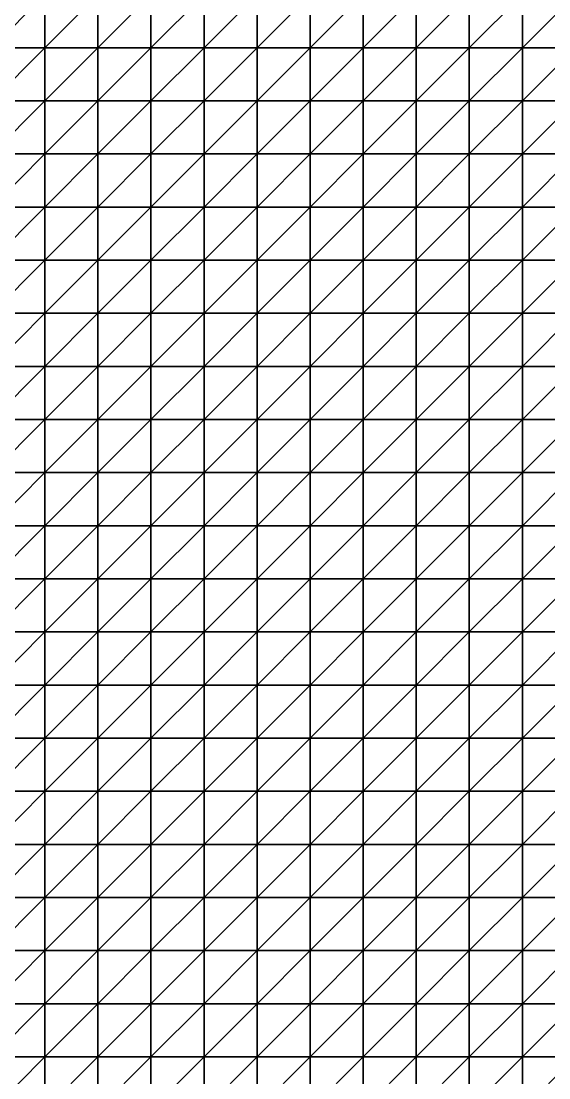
# Model space of a CAD drawing. Header units: metres. Extents: x 351000 to 353000, y 7455000 to 7457000.
# Drawn here: x 351738.8 to 351987.5, y 7455490.1 to 7455987.5 of the extents above; entities that cross this region are included whole.
import ezdxf

# ---------------------------------------------------------------- set-up
doc = ezdxf.new("R2010")
doc.units = ezdxf.units.M

msp = doc.modelspace()

# ---------------------------------------------------------------- linework, layer by layer
at = {"layer": 'TOP_OF_HYPOGENE_TOH'}
for points in [[(351725, 7455975, 1155.53), (351750, 7455975, 1145.05), (351750, 7456000, 1146.36)], [(351725, 7455975, 1155.53), (351750, 7456000, 1146.36), (351725, 7456000, 1153.87)], [(351750, 7455975, 1145.05), (351775, 7455975, 1130.91), (351775, 7456000, 1135.3)], [(351750, 7455975, 1145.05), (351775, 7456000, 1135.3), (351750, 7456000, 1146.36)], [(351775, 7455975, 1130.91), (351800, 7455975, 1116.18), (351800, 7456000, 1123.13)], [(351775, 7455975, 1130.91), (351800, 7456000, 1123.13), (351775, 7456000, 1135.3)], [(351800, 7455975, 1116.18), (351825, 7455975, 1105.02), (351825, 7456000, 1113.53)], [(351800, 7455975, 1116.18), (351825, 7456000, 1113.53), (351800, 7456000, 1123.13)], [(351825, 7455975, 1105.02), (351850, 7455975, 1100.64), (351850, 7456000, 1109.51)], [(351825, 7455975, 1105.02), (351850, 7456000, 1109.51), (351825, 7456000, 1113.53)], [(351850, 7455975, 1100.64), (351875, 7455975, 1103.67), (351875, 7456000, 1111.77)], [(351850, 7455975, 1100.64), (351875, 7456000, 1111.77), (351850, 7456000, 1109.51)], [(351875, 7455975, 1103.67), (351900, 7455975, 1111.8), (351900, 7456000, 1118.36)], [(351875, 7455975, 1103.67), (351900, 7456000, 1118.36), (351875, 7456000, 1111.77)], [(351900, 7455975, 1111.8), (351925, 7455975, 1120.9), (351925, 7456000, 1125.1)], [(351900, 7455975, 1111.8), (351925, 7456000, 1125.1), (351900, 7456000, 1118.36)], [(351925, 7455975, 1120.9), (351950, 7455975, 1126.8), (351950, 7456000, 1130.19)], [(351925, 7455975, 1120.9), (351950, 7456000, 1130.19), (351925, 7456000, 1125.1)], [(351950, 7455975, 1126.8), (351975, 7455975, 1126.91), (351975, 7456000, 1129.59)], [(351950, 7455975, 1126.8), (351975, 7456000, 1129.59), (351950, 7456000, 1130.19)], [(351975, 7455975, 1126.91), (352000, 7455975, 1121.01), (352000, 7456000, 1123.71)], [(351975, 7455975, 1126.91), (352000, 7456000, 1123.71), (351975, 7456000, 1129.59)], [(351725, 7455950, 1155.38), (351750, 7455950, 1142.65), (351750, 7455975, 1145.05)], [(351725, 7455950, 1155.38), (351750, 7455975, 1145.05), (351725, 7455975, 1155.53)], [(351750, 7455950, 1142.65), (351775, 7455950, 1126.34), (351775, 7455975, 1130.91)], [(351750, 7455950, 1142.65), (351775, 7455975, 1130.91), (351750, 7455975, 1145.05)], [(351775, 7455950, 1126.34), (351800, 7455950, 1109.96), (351800, 7455975, 1116.18)], [(351775, 7455950, 1126.34), (351800, 7455975, 1116.18), (351775, 7455975, 1130.91)], [(351800, 7455950, 1109.96), (351825, 7455950, 1097.92), (351825, 7455975, 1105.02)], [(351800, 7455950, 1109.96), (351825, 7455975, 1105.02), (351800, 7455975, 1116.18)], [(351825, 7455950, 1097.92), (351850, 7455950, 1093.53), (351850, 7455975, 1100.64)], [(351825, 7455950, 1097.92), (351850, 7455975, 1100.64), (351825, 7455975, 1105.02)], [(351850, 7455950, 1093.53), (351875, 7455950, 1097.29), (351875, 7455975, 1103.67)], [(351850, 7455950, 1093.53), (351875, 7455975, 1103.67), (351850, 7455975, 1100.64)], [(351875, 7455950, 1097.29), (351900, 7455950, 1106.59), (351900, 7455975, 1111.8)], [(351875, 7455950, 1097.29), (351900, 7455975, 1111.8), (351875, 7455975, 1103.67)], [(351900, 7455950, 1106.59), (351925, 7455950, 1116.94), (351925, 7455975, 1120.9)], [(351900, 7455950, 1106.59), (351925, 7455975, 1120.9), (351900, 7455975, 1111.8)], [(351925, 7455950, 1116.94), (351950, 7455950, 1123.81), (351950, 7455975, 1126.8)], [(351925, 7455950, 1116.94), (351950, 7455975, 1126.8), (351925, 7455975, 1120.9)], [(351950, 7455950, 1123.81), (351975, 7455950, 1124.41), (351975, 7455975, 1126.91)], [(351950, 7455950, 1123.81), (351975, 7455975, 1126.91), (351950, 7455975, 1126.8)], [(351975, 7455950, 1124.41), (352000, 7455950, 1118.57), (352000, 7455975, 1121.01)], [(351975, 7455950, 1124.41), (352000, 7455975, 1121.01), (351975, 7455975, 1126.91)], [(351725, 7455925, 1153.32), (351750, 7455925, 1139.68), (351750, 7455950, 1142.65)], [(351725, 7455925, 1153.32), (351750, 7455950, 1142.65), (351725, 7455950, 1155.38)], [(351750, 7455925, 1139.68), (351775, 7455925, 1122.71), (351775, 7455950, 1126.34)], [(351750, 7455925, 1139.68), (351775, 7455950, 1126.34), (351750, 7455950, 1142.65)], [(351775, 7455925, 1122.71), (351800, 7455925, 1106.06), (351800, 7455950, 1109.96)], [(351775, 7455925, 1122.71), (351800, 7455950, 1109.96), (351775, 7455950, 1126.34)], [(351800, 7455925, 1106.06), (351825, 7455925, 1094.21), (351825, 7455950, 1097.92)], [(351800, 7455925, 1106.06), (351825, 7455950, 1097.92), (351800, 7455950, 1109.96)], [(351825, 7455925, 1094.21), (351850, 7455925, 1090.37), (351850, 7455950, 1093.53)], [(351825, 7455925, 1094.21), (351850, 7455950, 1093.53), (351825, 7455950, 1097.92)], [(351850, 7455925, 1090.37), (351875, 7455925, 1094.92), (351875, 7455950, 1097.29)], [(351850, 7455925, 1090.37), (351875, 7455950, 1097.29), (351850, 7455950, 1093.53)], [(351875, 7455925, 1094.92), (351900, 7455925, 1105.1), (351900, 7455950, 1106.59)], [(351875, 7455925, 1094.92), (351900, 7455950, 1106.59), (351875, 7455950, 1097.29)], [(351900, 7455925, 1105.1), (351925, 7455925, 1116.2), (351925, 7455950, 1116.94)], [(351900, 7455925, 1105.1), (351925, 7455950, 1116.94), (351900, 7455950, 1106.59)], [(351925, 7455925, 1116.2), (351950, 7455925, 1123.59), (351950, 7455950, 1123.81)], [(351925, 7455925, 1116.2), (351950, 7455950, 1123.81), (351925, 7455950, 1116.94)], [(351950, 7455925, 1123.59), (351975, 7455925, 1124.46), (351975, 7455950, 1124.41)], [(351950, 7455925, 1123.59), (351975, 7455950, 1124.41), (351950, 7455950, 1123.81)], [(351975, 7455925, 1124.46), (352000, 7455925, 1118.72), (352000, 7455950, 1118.57)], [(351975, 7455925, 1124.46), (352000, 7455950, 1118.57), (351975, 7455950, 1124.41)], [(351725, 7455900, 1151.48), (351750, 7455900, 1138.25), (351750, 7455925, 1139.68)], [(351725, 7455900, 1151.48), (351750, 7455925, 1139.68), (351725, 7455925, 1153.32)], [(351750, 7455900, 1138.25), (351775, 7455900, 1121.9), (351775, 7455925, 1122.71)], [(351750, 7455900, 1138.25), (351775, 7455925, 1122.71), (351750, 7455925, 1139.68)], [(351775, 7455900, 1121.9), (351800, 7455900, 1106.06), (351800, 7455925, 1106.06)], [(351775, 7455900, 1121.9), (351800, 7455925, 1106.06), (351775, 7455925, 1122.71)], [(351800, 7455900, 1106.06), (351825, 7455900, 1095.04), (351825, 7455925, 1094.21)], [(351800, 7455900, 1106.06), (351825, 7455925, 1094.21), (351800, 7455925, 1106.06)], [(351825, 7455900, 1095.04), (351850, 7455900, 1091.88), (351850, 7455925, 1090.37)], [(351825, 7455900, 1095.04), (351850, 7455925, 1090.37), (351825, 7455925, 1094.21)], [(351850, 7455900, 1091.88), (351875, 7455900, 1096.85), (351875, 7455925, 1094.92)], [(351850, 7455900, 1091.88), (351875, 7455925, 1094.92), (351850, 7455925, 1090.37)], [(351875, 7455900, 1096.85), (351900, 7455900, 1107.2), (351900, 7455925, 1105.1)], [(351875, 7455900, 1096.85), (351900, 7455925, 1105.1), (351875, 7455925, 1094.92)], [(351900, 7455900, 1107.2), (351925, 7455900, 1118.3), (351925, 7455925, 1116.2)], [(351900, 7455900, 1107.2), (351925, 7455925, 1116.2), (351900, 7455925, 1105.1)], [(351925, 7455900, 1118.3), (351950, 7455900, 1125.62), (351950, 7455925, 1123.59)], [(351925, 7455900, 1118.3), (351950, 7455925, 1123.59), (351925, 7455925, 1116.2)], [(351950, 7455900, 1125.62), (351975, 7455900, 1126.48), (351975, 7455925, 1124.46)], [(351950, 7455900, 1125.62), (351975, 7455925, 1124.46), (351950, 7455925, 1123.59)], [(351975, 7455900, 1126.48), (352000, 7455900, 1120.96), (352000, 7455925, 1118.72)], [(351975, 7455900, 1126.48), (352000, 7455925, 1118.72), (351975, 7455925, 1124.46)], [(351725, 7455875, 1152.65), (351750, 7455875, 1140.5), (351750, 7455900, 1138.25)], [(351725, 7455875, 1152.65), (351750, 7455900, 1138.25), (351725, 7455900, 1151.48)], [(351750, 7455875, 1140.5), (351775, 7455875, 1125.3), (351775, 7455900, 1121.9)], [(351750, 7455875, 1140.5), (351775, 7455900, 1121.9), (351750, 7455900, 1138.25)], [(351775, 7455875, 1125.3), (351800, 7455875, 1110.45), (351800, 7455900, 1106.06)], [(351775, 7455875, 1125.3), (351800, 7455900, 1106.06), (351775, 7455900, 1121.9)], [(351800, 7455875, 1110.45), (351825, 7455875, 1099.99), (351825, 7455900, 1095.04)], [(351800, 7455875, 1110.45), (351825, 7455900, 1095.04), (351800, 7455900, 1106.06)], [(351825, 7455875, 1099.99), (351850, 7455875, 1096.76), (351850, 7455900, 1091.88)], [(351825, 7455875, 1099.99), (351850, 7455900, 1091.88), (351825, 7455900, 1095.04)], [(351850, 7455875, 1096.76), (351875, 7455875, 1101.05), (351875, 7455900, 1096.85)], [(351850, 7455875, 1096.76), (351875, 7455900, 1096.85), (351850, 7455900, 1091.88)], [(351875, 7455875, 1101.05), (351900, 7455875, 1110.31), (351900, 7455900, 1107.2)], [(351875, 7455875, 1101.05), (351900, 7455900, 1107.2), (351875, 7455900, 1096.85)], [(351900, 7455875, 1110.31), (351925, 7455875, 1120.29), (351925, 7455900, 1118.3)], [(351900, 7455875, 1110.31), (351925, 7455900, 1118.3), (351900, 7455900, 1107.2)], [(351925, 7455875, 1120.29), (351950, 7455875, 1126.79), (351950, 7455900, 1125.62)], [(351925, 7455875, 1120.29), (351950, 7455900, 1125.62), (351925, 7455900, 1118.3)], [(351950, 7455875, 1126.79), (351975, 7455875, 1127.42), (351975, 7455900, 1126.48)], [(351950, 7455875, 1126.79), (351975, 7455900, 1126.48), (351950, 7455900, 1125.62)], [(351975, 7455875, 1127.42), (352000, 7455875, 1122.39), (352000, 7455900, 1120.96)], [(351975, 7455875, 1127.42), (352000, 7455900, 1120.96), (351975, 7455900, 1126.48)], [(351725, 7455850, 1158.03), (351750, 7455850, 1146.95), (351750, 7455875, 1140.5)], [(351725, 7455850, 1158.03), (351750, 7455875, 1140.5), (351725, 7455875, 1152.65)], [(351750, 7455850, 1146.95), (351775, 7455850, 1132.63), (351775, 7455875, 1125.3)], [(351750, 7455850, 1146.95), (351775, 7455875, 1125.3), (351750, 7455875, 1140.5)], [(351775, 7455850, 1132.63), (351800, 7455850, 1118.15), (351800, 7455875, 1110.45)], [(351775, 7455850, 1132.63), (351800, 7455875, 1110.45), (351775, 7455875, 1125.3)], [(351800, 7455850, 1118.15), (351825, 7455850, 1107.24), (351825, 7455875, 1099.99)], [(351800, 7455850, 1118.15), (351825, 7455875, 1099.99), (351800, 7455875, 1110.45)], [(351825, 7455850, 1107.24), (351850, 7455850, 1102.59), (351850, 7455875, 1096.76)], [(351825, 7455850, 1107.24), (351850, 7455875, 1096.76), (351825, 7455875, 1099.99)], [(351850, 7455850, 1102.59), (351875, 7455850, 1104.63), (351875, 7455875, 1101.05)], [(351850, 7455850, 1102.59), (351875, 7455875, 1101.05), (351850, 7455875, 1096.76)], [(351875, 7455850, 1104.63), (351900, 7455850, 1111.28), (351900, 7455875, 1110.31)], [(351875, 7455850, 1104.63), (351900, 7455875, 1110.31), (351875, 7455875, 1101.05)], [(351900, 7455850, 1111.28), (351925, 7455850, 1118.9), (351925, 7455875, 1120.29)], [(351900, 7455850, 1111.28), (351925, 7455875, 1120.29), (351900, 7455875, 1110.31)], [(351925, 7455850, 1118.9), (351950, 7455850, 1123.89), (351950, 7455875, 1126.79)], [(351925, 7455850, 1118.9), (351950, 7455875, 1126.79), (351925, 7455875, 1120.29)], [(351950, 7455850, 1123.89), (351975, 7455850, 1124.2), (351975, 7455875, 1127.42)], [(351950, 7455850, 1123.89), (351975, 7455875, 1127.42), (351950, 7455875, 1126.79)], [(351975, 7455850, 1124.2), (352000, 7455850, 1120.18), (352000, 7455875, 1122.39)], [(351975, 7455850, 1124.2), (352000, 7455875, 1122.39), (351975, 7455875, 1127.42)], [(351725, 7455825, 1166.1), (351750, 7455825, 1155.82), (351750, 7455850, 1146.95)], [(351725, 7455825, 1166.1), (351750, 7455850, 1146.95), (351725, 7455850, 1158.03)], [(351750, 7455825, 1155.82), (351775, 7455825, 1141.91), (351775, 7455850, 1132.63)], [(351750, 7455825, 1155.82), (351775, 7455850, 1132.63), (351750, 7455850, 1146.95)], [(351775, 7455825, 1141.91), (351800, 7455825, 1127.09), (351800, 7455850, 1118.15)], [(351775, 7455825, 1141.91), (351800, 7455850, 1118.15), (351775, 7455850, 1132.63)], [(351800, 7455825, 1127.09), (351825, 7455825, 1114.73), (351825, 7455850, 1107.24)], [(351800, 7455825, 1127.09), (351825, 7455850, 1107.24), (351800, 7455850, 1118.15)], [(351825, 7455825, 1114.73), (351850, 7455825, 1107.44), (351850, 7455850, 1102.59)], [(351825, 7455825, 1114.73), (351850, 7455850, 1102.59), (351825, 7455850, 1107.24)], [(351850, 7455825, 1107.44), (351875, 7455825, 1105.95), (351875, 7455850, 1104.63)], [(351850, 7455825, 1107.44), (351875, 7455850, 1104.63), (351850, 7455850, 1102.59)], [(351875, 7455825, 1105.95), (351900, 7455825, 1108.81), (351900, 7455850, 1111.28)], [(351875, 7455825, 1105.95), (351900, 7455850, 1111.28), (351875, 7455850, 1104.63)], [(351900, 7455825, 1108.81), (351925, 7455825, 1113.2), (351925, 7455850, 1118.9)], [(351900, 7455825, 1108.81), (351925, 7455850, 1118.9), (351900, 7455850, 1111.28)], [(351925, 7455825, 1113.2), (351950, 7455825, 1116.24), (351950, 7455850, 1123.89)], [(351925, 7455825, 1113.2), (351950, 7455850, 1123.89), (351925, 7455850, 1118.9)], [(351950, 7455825, 1116.24), (351975, 7455825, 1116.36), (351975, 7455850, 1124.2)], [(351950, 7455825, 1116.24), (351975, 7455850, 1124.2), (351950, 7455850, 1123.89)], [(351975, 7455825, 1116.36), (352000, 7455825, 1114), (352000, 7455850, 1120.18)], [(351975, 7455825, 1116.36), (352000, 7455850, 1120.18), (351975, 7455850, 1124.2)], [(351725, 7455800, 1173.36), (351750, 7455800, 1163.99), (351750, 7455825, 1155.82)], [(351725, 7455800, 1173.36), (351750, 7455825, 1155.82), (351725, 7455825, 1166.1)], [(351750, 7455800, 1163.99), (351775, 7455800, 1150.56), (351775, 7455825, 1141.91)], [(351750, 7455800, 1163.99), (351775, 7455825, 1141.91), (351750, 7455825, 1155.82)], [(351775, 7455800, 1150.56), (351800, 7455800, 1135.36), (351800, 7455825, 1127.09)], [(351775, 7455800, 1150.56), (351800, 7455825, 1127.09), (351775, 7455825, 1141.91)], [(351800, 7455800, 1135.36), (351825, 7455800, 1121.41), (351825, 7455825, 1114.73)], [(351800, 7455800, 1135.36), (351825, 7455825, 1114.73), (351800, 7455825, 1127.09)], [(351825, 7455800, 1121.41), (351850, 7455800, 1111.25), (351850, 7455825, 1107.44)], [(351825, 7455800, 1121.41), (351850, 7455825, 1107.44), (351825, 7455825, 1114.73)], [(351850, 7455800, 1111.25), (351875, 7455800, 1105.93), (351875, 7455825, 1105.95)], [(351850, 7455800, 1111.25), (351875, 7455825, 1105.95), (351850, 7455825, 1107.44)], [(351875, 7455800, 1105.93), (351900, 7455800, 1104.73), (351900, 7455825, 1108.81)], [(351875, 7455800, 1105.93), (351900, 7455825, 1108.81), (351875, 7455825, 1105.95)], [(351900, 7455800, 1104.73), (351925, 7455800, 1105.71), (351925, 7455825, 1113.2)], [(351900, 7455800, 1104.73), (351925, 7455825, 1113.2), (351900, 7455825, 1108.81)], [(351925, 7455800, 1105.71), (351950, 7455800, 1106.82), (351950, 7455825, 1116.24)], [(351925, 7455800, 1105.71), (351950, 7455825, 1116.24), (351925, 7455825, 1113.2)], [(351950, 7455800, 1106.82), (351975, 7455800, 1107), (351975, 7455825, 1116.36)], [(351950, 7455800, 1106.82), (351975, 7455825, 1116.36), (351950, 7455825, 1116.24)], [(351975, 7455800, 1107), (352000, 7455800, 1106.75), (352000, 7455825, 1114)], [(351975, 7455800, 1107), (352000, 7455825, 1114), (351975, 7455825, 1116.36)], [(351725, 7455775, 1176.57), (351750, 7455775, 1168.81), (351750, 7455800, 1163.99)], [(351725, 7455775, 1176.57), (351750, 7455800, 1163.99), (351725, 7455800, 1173.36)], [(351750, 7455775, 1168.81), (351775, 7455775, 1156.75), (351775, 7455800, 1150.56)], [(351750, 7455775, 1168.81), (351775, 7455800, 1150.56), (351750, 7455800, 1163.99)], [(351775, 7455775, 1156.75), (351800, 7455775, 1142.17), (351800, 7455800, 1135.36)], [(351775, 7455775, 1156.75), (351800, 7455800, 1135.36), (351775, 7455800, 1150.56)], [(351800, 7455775, 1142.17), (351825, 7455775, 1127.69), (351825, 7455800, 1121.41)], [(351800, 7455775, 1142.17), (351825, 7455800, 1121.41), (351800, 7455800, 1135.36)], [(351825, 7455775, 1127.69), (351850, 7455775, 1115.68), (351850, 7455800, 1111.25)], [(351825, 7455775, 1127.69), (351850, 7455800, 1111.25), (351825, 7455800, 1121.41)], [(351850, 7455775, 1115.68), (351875, 7455775, 1107.47), (351875, 7455800, 1105.93)], [(351850, 7455775, 1115.68), (351875, 7455800, 1105.93), (351850, 7455800, 1111.25)], [(351875, 7455775, 1107.47), (351900, 7455775, 1102.98), (351900, 7455800, 1104.73)], [(351875, 7455775, 1107.47), (351900, 7455800, 1104.73), (351875, 7455800, 1105.93)], [(351900, 7455775, 1102.98), (351925, 7455775, 1101.14), (351925, 7455800, 1105.71)], [(351900, 7455775, 1102.98), (351925, 7455800, 1105.71), (351900, 7455800, 1104.73)], [(351925, 7455775, 1101.14), (351950, 7455775, 1100.7), (351950, 7455800, 1106.82)], [(351925, 7455775, 1101.14), (351950, 7455800, 1106.82), (351925, 7455800, 1105.71)], [(351950, 7455775, 1100.7), (351975, 7455775, 1101.13), (351975, 7455800, 1107)], [(351950, 7455775, 1100.7), (351975, 7455800, 1107), (351950, 7455800, 1106.82)], [(351975, 7455775, 1101.13), (352000, 7455775, 1102.97), (352000, 7455800, 1106.75)], [(351975, 7455775, 1101.13), (352000, 7455800, 1106.75), (351975, 7455800, 1107)], [(351725, 7455750, 1174.64), (351750, 7455750, 1169.53), (351750, 7455775, 1168.81)], [(351725, 7455750, 1174.64), (351750, 7455775, 1168.81), (351725, 7455775, 1176.57)], [(351750, 7455750, 1169.53), (351775, 7455750, 1160.19), (351775, 7455775, 1156.75)], [(351750, 7455750, 1169.53), (351775, 7455775, 1156.75), (351750, 7455775, 1168.81)], [(351775, 7455750, 1160.19), (351800, 7455750, 1147.87), (351800, 7455775, 1142.17)], [(351775, 7455750, 1160.19), (351800, 7455775, 1142.17), (351775, 7455775, 1156.75)], [(351800, 7455750, 1147.87), (351825, 7455750, 1134.67), (351825, 7455775, 1127.69)], [(351800, 7455750, 1147.87), (351825, 7455775, 1127.69), (351800, 7455775, 1142.17)], [(351825, 7455750, 1134.67), (351850, 7455750, 1122.69), (351850, 7455775, 1115.68)], [(351825, 7455750, 1134.67), (351850, 7455775, 1115.68), (351825, 7455775, 1127.69)], [(351850, 7455750, 1122.69), (351875, 7455750, 1113.36), (351875, 7455775, 1107.47)], [(351850, 7455750, 1122.69), (351875, 7455775, 1107.47), (351850, 7455775, 1115.68)], [(351875, 7455750, 1113.36), (351900, 7455750, 1107.07), (351900, 7455775, 1102.98)], [(351875, 7455750, 1113.36), (351900, 7455775, 1102.98), (351875, 7455775, 1107.47)], [(351900, 7455750, 1107.07), (351925, 7455750, 1103.46), (351925, 7455775, 1101.14)], [(351900, 7455750, 1107.07), (351925, 7455775, 1101.14), (351900, 7455775, 1102.98)], [(351925, 7455750, 1103.46), (351950, 7455750, 1102.01), (351950, 7455775, 1100.7)], [(351925, 7455750, 1103.46), (351950, 7455775, 1100.7), (351925, 7455775, 1101.14)], [(351950, 7455750, 1102.01), (351975, 7455750, 1102.63), (351975, 7455775, 1101.13)], [(351950, 7455750, 1102.01), (351975, 7455775, 1101.13), (351950, 7455775, 1100.7)], [(351975, 7455750, 1102.63), (352000, 7455750, 1105.98), (352000, 7455775, 1102.97)], [(351975, 7455750, 1102.63), (352000, 7455775, 1102.97), (351975, 7455775, 1101.13)], [(351725, 7455725, 1169.18), (351750, 7455725, 1167.34), (351750, 7455750, 1169.53)], [(351725, 7455725, 1169.18), (351750, 7455750, 1169.53), (351725, 7455750, 1174.64)], [(351750, 7455725, 1167.34), (351775, 7455725, 1161.73), (351775, 7455750, 1160.19)], [(351750, 7455725, 1167.34), (351775, 7455750, 1160.19), (351750, 7455750, 1169.53)], [(351775, 7455725, 1161.73), (351800, 7455725, 1153.07), (351800, 7455750, 1147.87)], [(351775, 7455725, 1161.73), (351800, 7455750, 1147.87), (351775, 7455750, 1160.19)], [(351800, 7455725, 1153.07), (351825, 7455725, 1142.87), (351825, 7455750, 1134.67)], [(351800, 7455725, 1153.07), (351825, 7455750, 1134.67), (351800, 7455750, 1147.87)], [(351825, 7455725, 1142.87), (351850, 7455725, 1132.81), (351850, 7455750, 1122.69)], [(351825, 7455725, 1142.87), (351850, 7455750, 1122.69), (351825, 7455750, 1134.67)], [(351850, 7455725, 1132.81), (351875, 7455725, 1124.19), (351875, 7455750, 1113.36)], [(351850, 7455725, 1132.81), (351875, 7455750, 1113.36), (351850, 7455750, 1122.69)], [(351875, 7455725, 1124.19), (351900, 7455725, 1117.67), (351900, 7455750, 1107.07)], [(351875, 7455725, 1124.19), (351900, 7455750, 1107.07), (351875, 7455750, 1113.36)], [(351900, 7455725, 1117.67), (351925, 7455725, 1113.4), (351925, 7455750, 1103.46)], [(351900, 7455725, 1117.67), (351925, 7455750, 1103.46), (351900, 7455750, 1107.07)], [(351925, 7455725, 1113.4), (351950, 7455725, 1111.4), (351950, 7455750, 1102.01)], [(351925, 7455725, 1113.4), (351950, 7455750, 1102.01), (351925, 7455750, 1103.46)], [(351950, 7455725, 1111.4), (351975, 7455725, 1111.99), (351975, 7455750, 1102.63)], [(351950, 7455725, 1111.4), (351975, 7455750, 1102.63), (351950, 7455750, 1102.01)], [(351975, 7455725, 1111.99), (352000, 7455725, 1115.89), (352000, 7455750, 1105.98)], [(351975, 7455725, 1111.99), (352000, 7455750, 1105.98), (351975, 7455750, 1102.63)], [(351725, 7455700, 1163.13), (351750, 7455700, 1164.18), (351750, 7455725, 1167.34)], [(351725, 7455700, 1163.13), (351750, 7455725, 1167.34), (351725, 7455725, 1169.18)], [(351750, 7455700, 1164.18), (351775, 7455700, 1162.29), (351775, 7455725, 1161.73)], [(351750, 7455700, 1164.18), (351775, 7455725, 1161.73), (351750, 7455725, 1167.34)], [(351775, 7455700, 1162.29), (351800, 7455700, 1157.71), (351800, 7455725, 1153.07)], [(351775, 7455700, 1162.29), (351800, 7455725, 1153.07), (351775, 7455725, 1161.73)], [(351800, 7455700, 1157.71), (351825, 7455700, 1151.36), (351825, 7455725, 1142.87)], [(351800, 7455700, 1157.71), (351825, 7455725, 1142.87), (351800, 7455725, 1153.07)], [(351825, 7455700, 1151.36), (351850, 7455700, 1144.38), (351850, 7455725, 1132.81)], [(351825, 7455700, 1151.36), (351850, 7455725, 1132.81), (351825, 7455725, 1142.87)], [(351850, 7455700, 1144.38), (351875, 7455700, 1137.76), (351875, 7455725, 1124.19)], [(351850, 7455700, 1144.38), (351875, 7455725, 1124.19), (351850, 7455725, 1132.81)], [(351875, 7455700, 1137.76), (351900, 7455700, 1132.19), (351900, 7455725, 1117.67)], [(351875, 7455700, 1137.76), (351900, 7455725, 1117.67), (351875, 7455725, 1124.19)], [(351900, 7455700, 1132.19), (351925, 7455700, 1128.1), (351925, 7455725, 1113.4)], [(351900, 7455700, 1132.19), (351925, 7455725, 1113.4), (351900, 7455725, 1117.67)], [(351925, 7455700, 1128.1), (351950, 7455700, 1125.89), (351950, 7455725, 1111.4)], [(351925, 7455700, 1128.1), (351950, 7455725, 1111.4), (351925, 7455725, 1113.4)], [(351950, 7455700, 1125.89), (351975, 7455700, 1126.17), (351975, 7455725, 1111.99)], [(351950, 7455700, 1125.89), (351975, 7455725, 1111.99), (351950, 7455725, 1111.4)], [(351975, 7455700, 1126.17), (352000, 7455700, 1129.74), (352000, 7455725, 1115.89)], [(351975, 7455700, 1126.17), (352000, 7455725, 1115.89), (351975, 7455725, 1111.99)], [(351725, 7455675, 1158.81), (351750, 7455675, 1161.33), (351750, 7455700, 1164.18)], [(351725, 7455675, 1158.81), (351750, 7455700, 1164.18), (351725, 7455700, 1163.13)], [(351750, 7455675, 1161.33), (351775, 7455675, 1162.06), (351775, 7455700, 1162.29)], [(351750, 7455675, 1161.33), (351775, 7455700, 1162.29), (351750, 7455700, 1164.18)], [(351775, 7455675, 1162.06), (351800, 7455675, 1160.92), (351800, 7455700, 1157.71)], [(351775, 7455675, 1162.06), (351800, 7455700, 1157.71), (351775, 7455700, 1162.29)], [(351800, 7455675, 1160.92), (351825, 7455675, 1158.25), (351825, 7455700, 1151.36)], [(351800, 7455675, 1160.92), (351825, 7455700, 1151.36), (351800, 7455700, 1157.71)], [(351825, 7455675, 1158.25), (351850, 7455675, 1154.6), (351850, 7455700, 1144.38)], [(351825, 7455675, 1158.25), (351850, 7455700, 1144.38), (351825, 7455700, 1151.36)], [(351850, 7455675, 1154.6), (351875, 7455675, 1150.53), (351875, 7455700, 1137.76)], [(351850, 7455675, 1154.6), (351875, 7455700, 1137.76), (351850, 7455700, 1144.38)], [(351875, 7455675, 1150.53), (351900, 7455675, 1146.55), (351900, 7455700, 1132.19)], [(351875, 7455675, 1150.53), (351900, 7455700, 1132.19), (351875, 7455700, 1137.76)], [(351900, 7455675, 1146.55), (351925, 7455675, 1143.18), (351925, 7455700, 1128.1)], [(351900, 7455675, 1146.55), (351925, 7455700, 1128.1), (351900, 7455700, 1132.19)], [(351925, 7455675, 1143.18), (351950, 7455675, 1141.03), (351950, 7455700, 1125.89)], [(351925, 7455675, 1143.18), (351950, 7455700, 1125.89), (351925, 7455700, 1128.1)], [(351950, 7455675, 1141.03), (351975, 7455675, 1140.88), (351975, 7455700, 1126.17)], [(351950, 7455675, 1141.03), (351975, 7455700, 1126.17), (351950, 7455700, 1125.89)], [(351975, 7455675, 1140.88), (352000, 7455675, 1143.66), (352000, 7455700, 1129.74)], [(351975, 7455675, 1140.88), (352000, 7455700, 1129.74), (351975, 7455700, 1126.17)], [(351725, 7455650, 1156.57), (351750, 7455650, 1158.75), (351750, 7455675, 1161.33)], [(351725, 7455650, 1156.57), (351750, 7455675, 1161.33), (351725, 7455675, 1158.81)], [(351750, 7455650, 1158.75), (351775, 7455650, 1160.55), (351775, 7455675, 1162.06)], [(351750, 7455650, 1158.75), (351775, 7455675, 1162.06), (351750, 7455675, 1161.33)], [(351775, 7455650, 1160.55), (351800, 7455650, 1161.69), (351800, 7455675, 1160.92)], [(351775, 7455650, 1160.55), (351800, 7455675, 1160.92), (351775, 7455675, 1162.06)], [(351800, 7455650, 1161.69), (351825, 7455650, 1162.02), (351825, 7455675, 1158.25)], [(351800, 7455650, 1161.69), (351825, 7455675, 1158.25), (351800, 7455675, 1160.92)], [(351825, 7455650, 1162.02), (351850, 7455650, 1161.45), (351850, 7455675, 1154.6)], [(351825, 7455650, 1162.02), (351850, 7455675, 1154.6), (351825, 7455675, 1158.25)], [(351850, 7455650, 1161.45), (351875, 7455650, 1160.01), (351875, 7455675, 1150.53)], [(351850, 7455650, 1161.45), (351875, 7455675, 1150.53), (351850, 7455675, 1154.6)], [(351875, 7455650, 1160.01), (351900, 7455650, 1157.94), (351900, 7455675, 1146.55)], [(351875, 7455650, 1160.01), (351900, 7455675, 1146.55), (351875, 7455675, 1150.53)], [(351900, 7455650, 1157.94), (351925, 7455650, 1155.67), (351925, 7455675, 1143.18)], [(351900, 7455650, 1157.94), (351925, 7455675, 1143.18), (351900, 7455675, 1146.55)], [(351925, 7455650, 1155.67), (351950, 7455650, 1153.89), (351950, 7455675, 1141.03)], [(351925, 7455650, 1155.67), (351950, 7455675, 1141.03), (351925, 7455675, 1143.18)], [(351950, 7455650, 1153.89), (351975, 7455650, 1153.49), (351975, 7455675, 1140.88)], [(351950, 7455650, 1153.89), (351975, 7455675, 1140.88), (351950, 7455675, 1141.03)], [(351975, 7455650, 1153.49), (352000, 7455650, 1155.48), (352000, 7455675, 1143.66)], [(351975, 7455650, 1153.49), (352000, 7455675, 1143.66), (351975, 7455675, 1140.88)], [(351725, 7455625, 1155.04), (351750, 7455625, 1155.56), (351750, 7455650, 1158.75)], [(351725, 7455625, 1155.04), (351750, 7455650, 1158.75), (351725, 7455650, 1156.57)], [(351750, 7455625, 1155.56), (351775, 7455625, 1157.33), (351775, 7455650, 1160.55)], [(351750, 7455625, 1155.56), (351775, 7455650, 1160.55), (351750, 7455650, 1158.75)], [(351775, 7455625, 1157.33), (351800, 7455625, 1159.95), (351800, 7455650, 1161.69)], [(351775, 7455625, 1157.33), (351800, 7455650, 1161.69), (351775, 7455650, 1160.55)], [(351800, 7455625, 1159.95), (351825, 7455625, 1162.79), (351825, 7455650, 1162.02)], [(351800, 7455625, 1159.95), (351825, 7455650, 1162.02), (351800, 7455650, 1161.69)], [(351825, 7455625, 1162.79), (351850, 7455625, 1165.15), (351850, 7455650, 1161.45)], [(351825, 7455625, 1162.79), (351850, 7455650, 1161.45), (351825, 7455650, 1162.02)], [(351850, 7455625, 1165.15), (351875, 7455625, 1166.48), (351875, 7455650, 1160.01)], [(351850, 7455625, 1165.15), (351875, 7455650, 1160.01), (351850, 7455650, 1161.45)], [(351875, 7455625, 1166.48), (351900, 7455625, 1166.61), (351900, 7455650, 1157.94)], [(351875, 7455625, 1166.48), (351900, 7455650, 1157.94), (351875, 7455650, 1160.01)], [(351900, 7455625, 1166.61), (351925, 7455625, 1165.83), (351925, 7455650, 1155.67)], [(351900, 7455625, 1166.61), (351925, 7455650, 1155.67), (351900, 7455650, 1157.94)], [(351925, 7455625, 1165.83), (351950, 7455625, 1164.78), (351950, 7455650, 1153.89)], [(351925, 7455625, 1165.83), (351950, 7455650, 1153.89), (351925, 7455650, 1155.67)], [(351950, 7455625, 1164.78), (351975, 7455625, 1164.44), (351975, 7455650, 1153.49)], [(351950, 7455625, 1164.78), (351975, 7455650, 1153.49), (351950, 7455650, 1153.89)], [(351975, 7455625, 1164.44), (352000, 7455625, 1165.91), (352000, 7455650, 1155.48)], [(351975, 7455625, 1164.44), (352000, 7455650, 1155.48), (351975, 7455650, 1153.49)], [(351725, 7455600, 1152.48), (351750, 7455600, 1151.16), (351750, 7455625, 1155.56)], [(351725, 7455600, 1152.48), (351750, 7455625, 1155.56), (351725, 7455625, 1155.04)], [(351750, 7455600, 1151.16), (351775, 7455600, 1152.83), (351775, 7455625, 1157.33)], [(351750, 7455600, 1151.16), (351775, 7455625, 1157.33), (351750, 7455625, 1155.56)], [(351775, 7455600, 1152.83), (351800, 7455600, 1156.99), (351800, 7455625, 1159.95)], [(351775, 7455600, 1152.83), (351800, 7455625, 1159.95), (351775, 7455625, 1157.33)], [(351800, 7455600, 1156.99), (351825, 7455600, 1162.55), (351825, 7455625, 1162.79)], [(351800, 7455600, 1156.99), (351825, 7455625, 1162.79), (351800, 7455625, 1159.95)], [(351825, 7455600, 1162.55), (351850, 7455600, 1168.13), (351850, 7455625, 1165.15)], [(351825, 7455600, 1162.55), (351850, 7455625, 1165.15), (351825, 7455625, 1162.79)], [(351850, 7455600, 1168.13), (351875, 7455600, 1172.59), (351875, 7455625, 1166.48)], [(351850, 7455600, 1168.13), (351875, 7455625, 1166.48), (351850, 7455625, 1165.15)], [(351875, 7455600, 1172.59), (351900, 7455600, 1175.34), (351900, 7455625, 1166.61)], [(351875, 7455600, 1172.59), (351900, 7455625, 1166.61), (351875, 7455625, 1166.48)], [(351900, 7455600, 1175.34), (351925, 7455600, 1176.43), (351925, 7455625, 1165.83)], [(351900, 7455600, 1175.34), (351925, 7455625, 1165.83), (351900, 7455625, 1166.61)], [(351925, 7455600, 1176.43), (351950, 7455600, 1176.44), (351950, 7455625, 1164.78)], [(351925, 7455600, 1176.43), (351950, 7455625, 1164.78), (351925, 7455625, 1165.83)], [(351950, 7455600, 1176.44), (351975, 7455600, 1176.39), (351975, 7455625, 1164.44)], [(351950, 7455600, 1176.44), (351975, 7455625, 1164.44), (351950, 7455625, 1164.78)], [(351975, 7455600, 1176.39), (352000, 7455600, 1177.5), (352000, 7455625, 1165.91)], [(351975, 7455600, 1176.39), (352000, 7455625, 1165.91), (351975, 7455625, 1164.44)], [(351725, 7455575, 1148.27), (351750, 7455575, 1146), (351750, 7455600, 1151.16)], [(351725, 7455575, 1148.27), (351750, 7455600, 1151.16), (351725, 7455600, 1152.48)], [(351750, 7455575, 1146), (351775, 7455575, 1148.44), (351775, 7455600, 1152.83)], [(351750, 7455575, 1146), (351775, 7455600, 1152.83), (351750, 7455600, 1151.16)], [(351775, 7455575, 1148.44), (351800, 7455575, 1154.96), (351800, 7455600, 1156.99)], [(351775, 7455575, 1148.44), (351800, 7455600, 1156.99), (351775, 7455600, 1152.83)], [(351800, 7455575, 1154.96), (351825, 7455575, 1163.92), (351825, 7455600, 1162.55)], [(351800, 7455575, 1154.96), (351825, 7455600, 1162.55), (351800, 7455600, 1156.99)], [(351825, 7455575, 1163.92), (351850, 7455575, 1173.31), (351850, 7455600, 1168.13)], [(351825, 7455575, 1163.92), (351850, 7455600, 1168.13), (351825, 7455600, 1162.55)], [(351850, 7455575, 1173.31), (351875, 7455575, 1181.35), (351875, 7455600, 1172.59)], [(351850, 7455575, 1173.31), (351875, 7455600, 1172.59), (351850, 7455600, 1168.13)], [(351875, 7455575, 1181.35), (351900, 7455575, 1187.05), (351900, 7455600, 1175.34)], [(351875, 7455575, 1181.35), (351900, 7455600, 1175.34), (351875, 7455600, 1172.59)], [(351900, 7455575, 1187.05), (351925, 7455575, 1190.23), (351925, 7455600, 1176.43)], [(351900, 7455575, 1187.05), (351925, 7455600, 1176.43), (351900, 7455600, 1175.34)], [(351925, 7455575, 1190.23), (351950, 7455575, 1191.41), (351950, 7455600, 1176.44)], [(351925, 7455575, 1190.23), (351950, 7455600, 1176.44), (351925, 7455600, 1176.43)], [(351950, 7455575, 1191.41), (351975, 7455575, 1191.63), (351975, 7455600, 1176.39)], [(351950, 7455575, 1191.41), (351975, 7455600, 1176.39), (351950, 7455600, 1176.44)], [(351975, 7455575, 1191.63), (352000, 7455575, 1192.26), (352000, 7455600, 1177.5)], [(351975, 7455575, 1191.63), (352000, 7455600, 1177.5), (351975, 7455600, 1176.39)], [(351725, 7455550, 1143.4), (351750, 7455550, 1141.53), (351750, 7455575, 1146)], [(351725, 7455550, 1143.4), (351750, 7455575, 1146), (351725, 7455575, 1148.27)], [(351750, 7455550, 1141.53), (351775, 7455550, 1145.91), (351775, 7455575, 1148.44)], [(351750, 7455550, 1141.53), (351775, 7455575, 1148.44), (351750, 7455575, 1146)], [(351775, 7455550, 1145.91), (351800, 7455550, 1155.64), (351800, 7455575, 1154.96)], [(351775, 7455550, 1145.91), (351800, 7455575, 1154.96), (351775, 7455575, 1148.44)], [(351800, 7455550, 1155.64), (351825, 7455550, 1168.56), (351825, 7455575, 1163.92)], [(351800, 7455550, 1155.64), (351825, 7455575, 1163.92), (351800, 7455575, 1154.96)], [(351825, 7455550, 1168.56), (351850, 7455550, 1182.03), (351850, 7455575, 1173.31)], [(351825, 7455550, 1168.56), (351850, 7455575, 1173.31), (351825, 7455575, 1163.92)], [(351850, 7455550, 1182.03), (351875, 7455550, 1193.74), (351875, 7455575, 1181.35)], [(351850, 7455550, 1182.03), (351875, 7455575, 1181.35), (351850, 7455575, 1173.31)], [(351875, 7455550, 1193.74), (351900, 7455550, 1202.3), (351900, 7455575, 1187.05)], [(351875, 7455550, 1193.74), (351900, 7455575, 1187.05), (351875, 7455575, 1181.35)], [(351900, 7455550, 1202.3), (351925, 7455550, 1207.39), (351925, 7455575, 1190.23)], [(351900, 7455550, 1202.3), (351925, 7455575, 1190.23), (351900, 7455575, 1187.05)], [(351925, 7455550, 1207.39), (351950, 7455550, 1209.51), (351950, 7455575, 1191.41)], [(351925, 7455550, 1207.39), (351950, 7455575, 1191.41), (351925, 7455575, 1190.23)], [(351950, 7455550, 1209.51), (351975, 7455550, 1209.77), (351975, 7455575, 1191.63)], [(351950, 7455550, 1209.51), (351975, 7455575, 1191.63), (351950, 7455575, 1191.41)], [(351975, 7455550, 1209.77), (352000, 7455550, 1209.61), (352000, 7455575, 1192.26)], [(351975, 7455550, 1209.77), (352000, 7455575, 1192.26), (351975, 7455575, 1191.63)], [(351725, 7455525, 1139.89), (351750, 7455525, 1139.48), (351750, 7455550, 1141.53)], [(351725, 7455525, 1139.89), (351750, 7455550, 1141.53), (351725, 7455550, 1143.4)], [(351750, 7455525, 1139.48), (351775, 7455525, 1146.43), (351775, 7455550, 1145.91)], [(351750, 7455525, 1139.48), (351775, 7455550, 1145.91), (351750, 7455550, 1141.53)], [(351775, 7455525, 1146.43), (351800, 7455525, 1159.55), (351800, 7455550, 1155.64)], [(351775, 7455525, 1146.43), (351800, 7455550, 1155.64), (351775, 7455550, 1145.91)], [(351800, 7455525, 1159.55), (351825, 7455525, 1176.19), (351825, 7455550, 1168.56)], [(351800, 7455525, 1159.55), (351825, 7455550, 1168.56), (351800, 7455550, 1155.64)], [(351825, 7455525, 1176.19), (351850, 7455525, 1193.18), (351850, 7455550, 1182.03)], [(351825, 7455525, 1176.19), (351850, 7455550, 1182.03), (351825, 7455550, 1168.56)], [(351850, 7455525, 1193.18), (351875, 7455525, 1207.78), (351875, 7455550, 1193.74)], [(351850, 7455525, 1193.18), (351875, 7455550, 1193.74), (351850, 7455550, 1182.03)], [(351875, 7455525, 1207.78), (351900, 7455525, 1218.42), (351900, 7455550, 1202.3)], [(351875, 7455525, 1207.78), (351900, 7455550, 1202.3), (351875, 7455550, 1193.74)], [(351900, 7455525, 1218.42), (351925, 7455525, 1224.74), (351925, 7455550, 1207.39)], [(351900, 7455525, 1218.42), (351925, 7455550, 1207.39), (351900, 7455550, 1202.3)], [(351925, 7455525, 1224.74), (351950, 7455525, 1227.3), (351950, 7455550, 1209.51)], [(351925, 7455525, 1224.74), (351950, 7455550, 1209.51), (351925, 7455550, 1207.39)], [(351950, 7455525, 1227.3), (351975, 7455525, 1227.3), (351975, 7455550, 1209.77)], [(351950, 7455525, 1227.3), (351975, 7455550, 1209.77), (351950, 7455550, 1209.51)], [(351975, 7455525, 1227.3), (352000, 7455525, 1226.21), (352000, 7455550, 1209.61)], [(351975, 7455525, 1227.3), (352000, 7455550, 1209.61), (351975, 7455550, 1209.77)], [(351725, 7455500, 1139.57), (351750, 7455500, 1140.96), (351750, 7455525, 1139.48)], [(351725, 7455500, 1139.57), (351750, 7455525, 1139.48), (351725, 7455525, 1139.89)], [(351750, 7455500, 1140.96), (351775, 7455500, 1150.25), (351775, 7455525, 1146.43)], [(351750, 7455500, 1140.96), (351775, 7455525, 1146.43), (351750, 7455525, 1139.48)], [(351775, 7455500, 1150.25), (351800, 7455500, 1165.95), (351800, 7455525, 1159.55)], [(351775, 7455500, 1150.25), (351800, 7455525, 1159.55), (351775, 7455525, 1146.43)], [(351800, 7455500, 1165.95), (351825, 7455500, 1185.02), (351825, 7455525, 1176.19)], [(351800, 7455500, 1165.95), (351825, 7455525, 1176.19), (351800, 7455525, 1159.55)], [(351825, 7455500, 1185.02), (351850, 7455500, 1203.94), (351850, 7455525, 1193.18)], [(351825, 7455500, 1185.02), (351850, 7455525, 1193.18), (351825, 7455525, 1176.19)], [(351850, 7455500, 1203.94), (351875, 7455500, 1219.81), (351875, 7455525, 1207.78)], [(351850, 7455500, 1203.94), (351875, 7455525, 1207.78), (351850, 7455525, 1193.18)], [(351875, 7455500, 1219.81), (351900, 7455500, 1231.06), (351900, 7455525, 1218.42)], [(351875, 7455500, 1219.81), (351900, 7455525, 1218.42), (351875, 7455525, 1207.78)], [(351900, 7455500, 1231.06), (351925, 7455500, 1237.49), (351925, 7455525, 1224.74)], [(351900, 7455500, 1231.06), (351925, 7455525, 1224.74), (351900, 7455525, 1218.42)], [(351925, 7455500, 1237.49), (351950, 7455500, 1239.85), (351950, 7455525, 1227.3)], [(351925, 7455500, 1237.49), (351950, 7455525, 1227.3), (351925, 7455525, 1224.74)], [(351950, 7455500, 1239.85), (351975, 7455500, 1239.41), (351975, 7455525, 1227.3)], [(351950, 7455500, 1239.85), (351975, 7455525, 1227.3), (351950, 7455525, 1227.3)], [(351975, 7455500, 1239.41), (352000, 7455500, 1237.61), (352000, 7455525, 1226.21)], [(351975, 7455500, 1239.41), (352000, 7455525, 1226.21), (351975, 7455525, 1227.3)], [(351725, 7455475, 1143.16), (351750, 7455475, 1146.1), (351750, 7455500, 1140.96)], [(351725, 7455475, 1143.16), (351750, 7455500, 1140.96), (351725, 7455500, 1139.57)], [(351750, 7455475, 1146.1), (351775, 7455475, 1156.86), (351775, 7455500, 1150.25)], [(351750, 7455475, 1146.1), (351775, 7455500, 1150.25), (351750, 7455500, 1140.96)], [(351775, 7455475, 1156.86), (351800, 7455475, 1173.64), (351800, 7455500, 1165.95)], [(351775, 7455475, 1156.86), (351800, 7455500, 1165.95), (351775, 7455500, 1150.25)], [(351800, 7455475, 1173.64), (351825, 7455475, 1193.16), (351825, 7455500, 1185.02)], [(351800, 7455475, 1173.64), (351825, 7455500, 1185.02), (351800, 7455500, 1165.95)], [(351825, 7455475, 1193.16), (351850, 7455475, 1211.8), (351850, 7455500, 1203.94)], [(351825, 7455475, 1193.16), (351850, 7455500, 1203.94), (351825, 7455500, 1185.02)], [(351850, 7455475, 1211.8), (351875, 7455475, 1226.77), (351875, 7455500, 1219.81)], [(351850, 7455475, 1211.8), (351875, 7455500, 1219.81), (351850, 7455500, 1203.94)], [(351875, 7455475, 1226.77), (351900, 7455475, 1236.78), (351900, 7455500, 1231.06)], [(351875, 7455475, 1226.77), (351900, 7455500, 1231.06), (351875, 7455500, 1219.81)], [(351900, 7455475, 1236.78), (351925, 7455475, 1242), (351925, 7455500, 1237.49)], [(351900, 7455475, 1236.78), (351925, 7455500, 1237.49), (351900, 7455500, 1231.06)], [(351925, 7455475, 1242), (351950, 7455475, 1243.47), (351950, 7455500, 1239.85)], [(351925, 7455475, 1242), (351950, 7455500, 1239.85), (351925, 7455500, 1237.49)], [(351950, 7455475, 1243.47), (351975, 7455475, 1242.59), (351975, 7455500, 1239.41)], [(351950, 7455475, 1243.47), (351975, 7455500, 1239.41), (351950, 7455500, 1239.85)], [(351975, 7455475, 1242.59), (352000, 7455475, 1240.67), (352000, 7455500, 1237.61)], [(351975, 7455475, 1242.59), (352000, 7455500, 1237.61), (351975, 7455500, 1239.41)]]:
    msp.add_3dface(points, dxfattribs=at)

doc.saveas('drawing.dxf')
